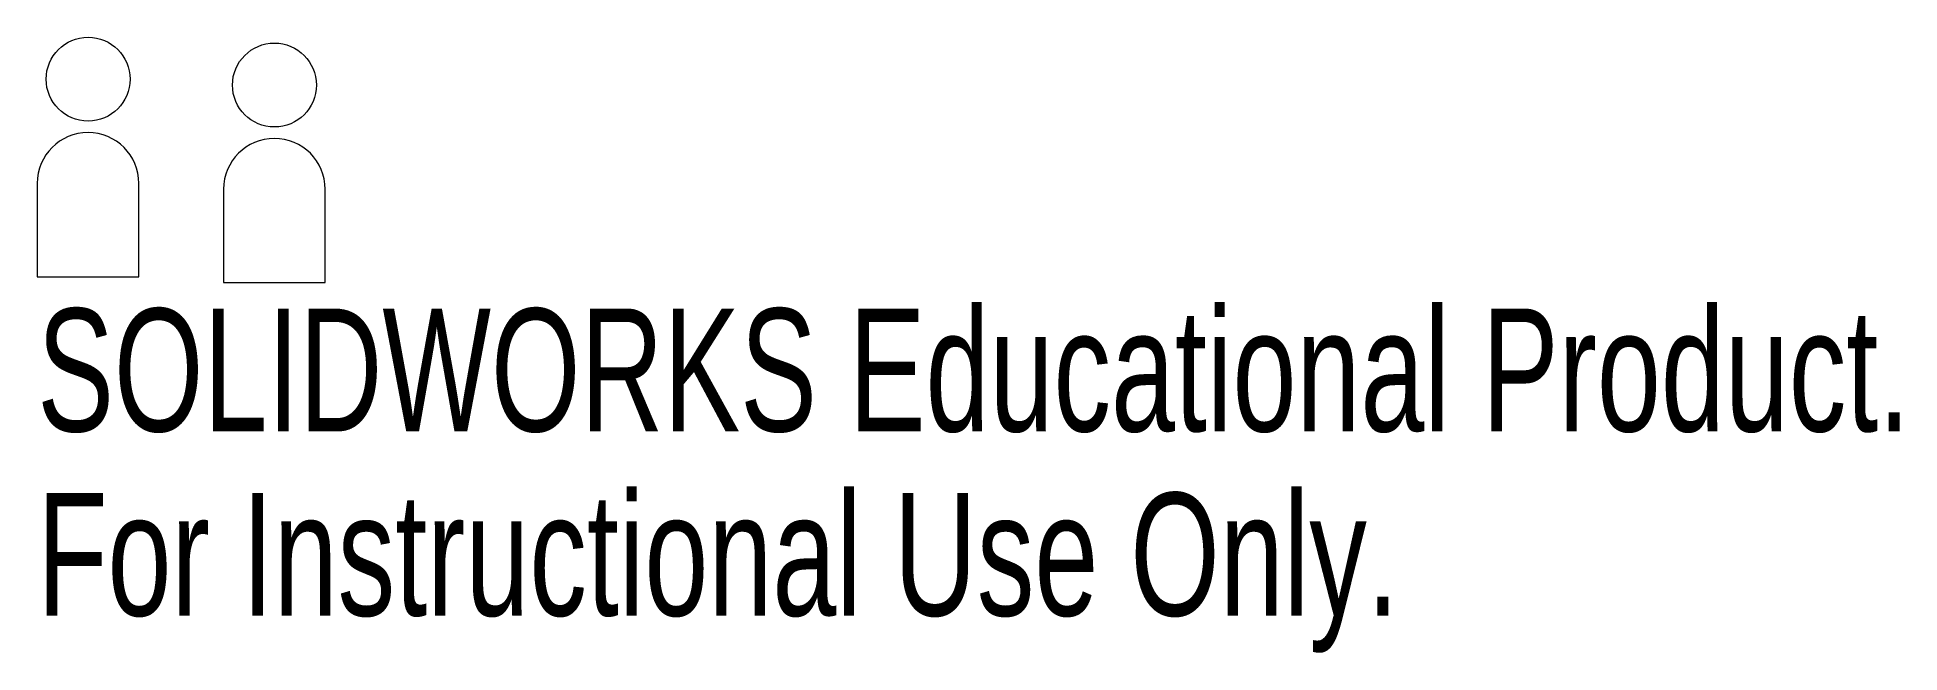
# Model space of a CAD drawing. Header units: millimetres. Extents: x -7.8 to 65.5, y -12.7 to 11.5.
import ezdxf

# ---------------------------------------------------------------- set-up
doc = ezdxf.new("R2010")
doc.units = ezdxf.units.MM
doc.styles.add('SLDTEXTSTYLE0', font='TXT', dxfattribs={"width": 0.7})

msp = doc.modelspace()

# ---------------------------------------------------------------- linework, layer by layer
at = {"color": 7, "linetype": 'Continuous', "lineweight": 15}
for p, q in [((-7.8, 5.737), (-7.8, 2.062)), ((-3.8, 2.062), (-3.8, 5.737)), ((-0.47, 5.507), (-0.47, 1.832)), ((3.53, 1.832), (3.53, 5.507)), ((-7.8, 2.062), (-3.8, 2.062)), ((-0.47, 1.832), (3.53, 1.832))]:
    msp.add_line(p, q, dxfattribs=at)
for centre in [(-5.8, 9.837), (1.53, 9.607)]:
    msp.add_circle(centre, 1.65, dxfattribs=at)
for centre in [(-5.8, 5.737), (1.53, 5.507)]:
    msp.add_arc(centre, 2, 0, 180, dxfattribs=at)

# ---------------------------------------------------------------- texts
at = {"color": 7, "linetype": 'Continuous', "char_height": 4.83362, "attachment_point": 1, "style": 'SLDTEXTSTYLE0'}
for s, insert in [('SOLIDWORKS Educational Product.', (-7.8, 0.813)), ('For Instructional Use Only.', (-7.8, -6.438))]:
    msp.add_mtext(s, dxfattribs=dict(at, insert=insert))

doc.saveas('drawing.dxf')
